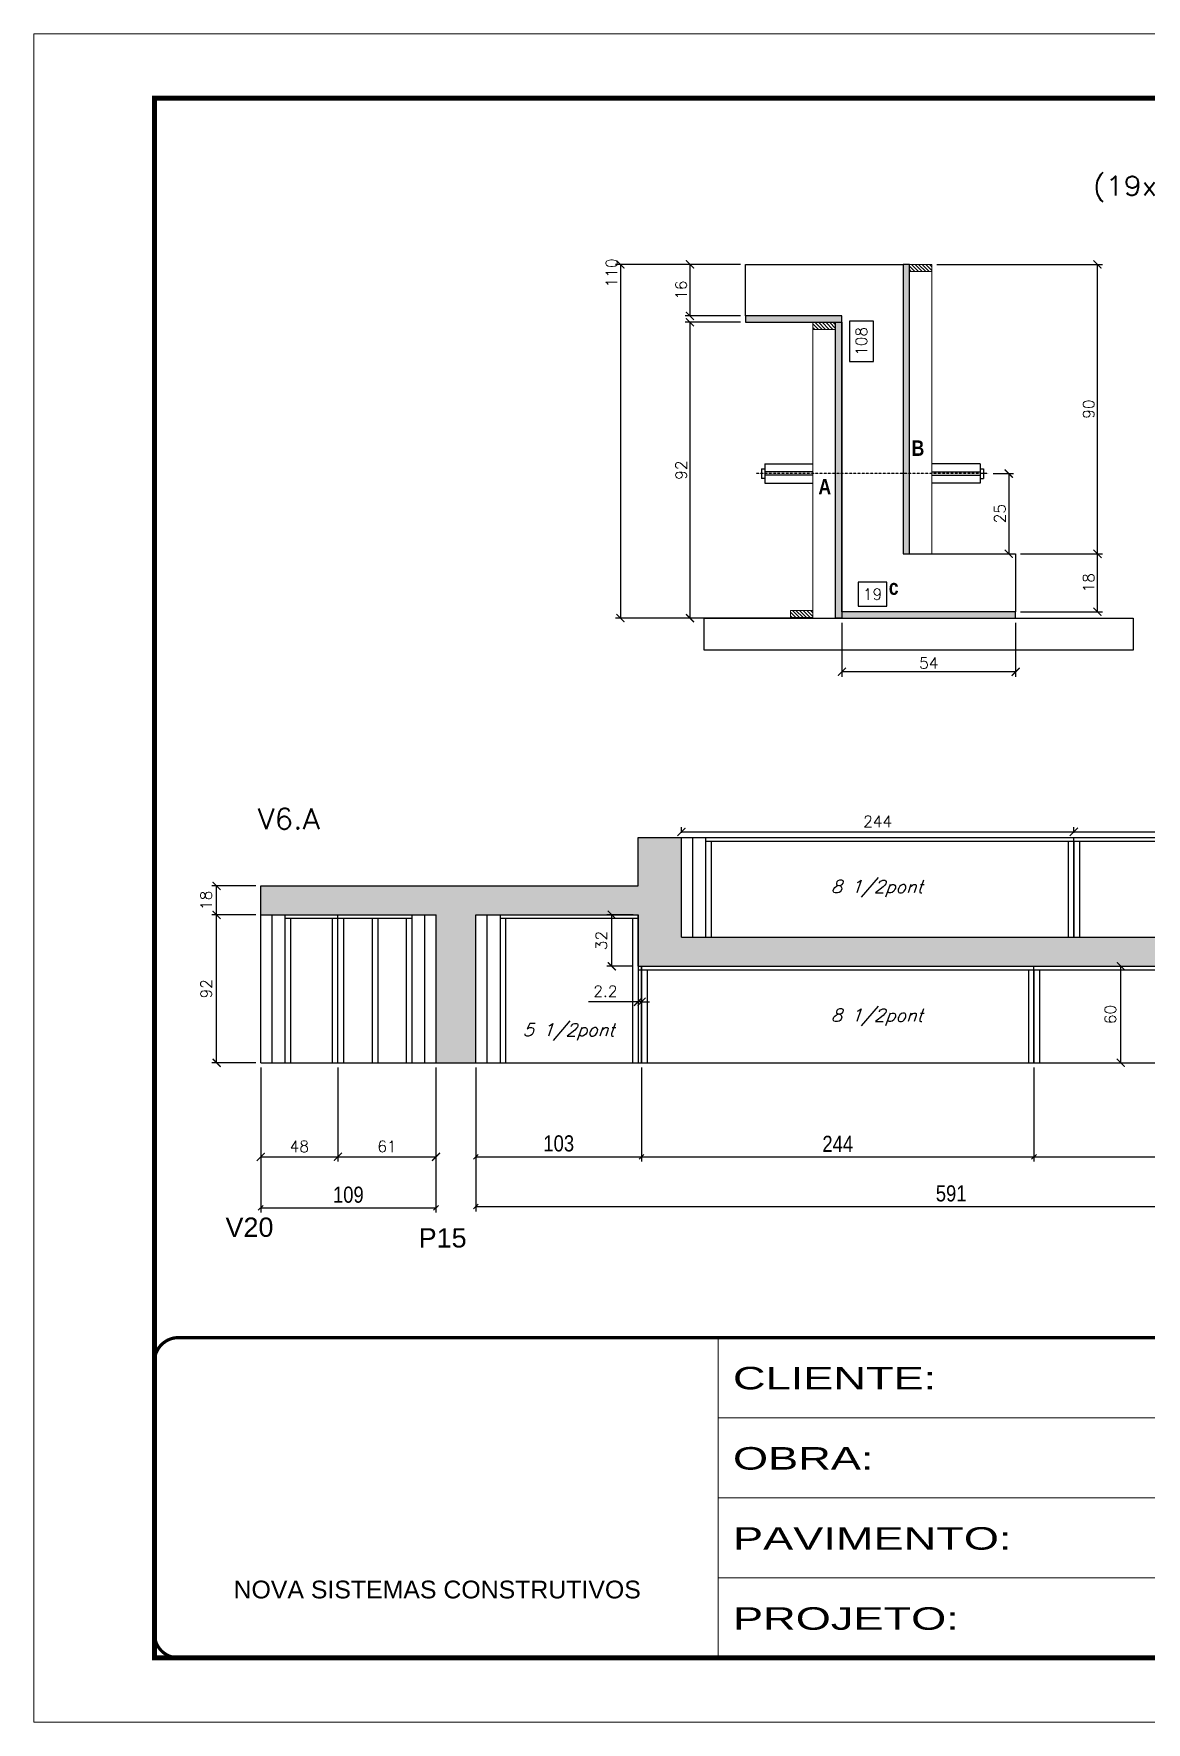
# Model space of a CAD drawing. Extents: x -10448 to -1189, y -11772 to 17235.
# Drawn here: x -8850 to -8158, y 12349 to 13399 of the extents above; entities that cross this region are included whole.
import ezdxf
from ezdxf.enums import TextEntityAlignment as Align

# ---------------------------------------------------------------- set-up
doc = ezdxf.new("R2010")
doc.units = 0
for name, pattern in [('CONTINUO', [0]), ('DASHED', [0.75, 0.5, -0.25]), ('HIDDEN', [0.375, 0.25, -0.125])]:
    doc.linetypes.add(name, pattern=pattern)
for name, color, linetype in [('5', 5, 'Continuous'), ('barrote', 251, 'Continuous'), ('COTA', 241, 'Continuous'), ('Cota Seção (2x)', 4, 'Continuous'), ('detalhes', 4, 'Continuous'), ('Painéis', 200, 'Continuous'), ('SARR_2.2x7', 40, 'Continuous'), ('SARR_3.5x7', 81, 'Continuous'), ('TENSOR', 3, 'Continuous'), ('texto', 7, 'Continuous'), ('Texto de Titulo', 7, 'Continuous'), ('Texto Qtd Sarr', 242, 'Continuous')]:
    doc.layers.add(name, color=color, linetype=linetype)
for name, color, linetype, lineweight in [('CONCRETO', 251, 'Continuous', 25), ('Folhas', 255, 'Continuous', 9), ('Hachura', 251, 'Continuous', 9), ('Madeira', 126, 'Continuous', 18), ('SARRAFO DE PRESSAO', 251, 'DASHED', 9), ('Texto Seção', 7, 'Continuous', 15)]:
    doc.layers.add(name, color=color, linetype=linetype, lineweight=lineweight)
doc.styles.add('ARIAL', font='arial.ttf')
doc.styles.add('COTA TECNICA', font='techl___.ttf', dxfattribs={"height": 10})
doc.styles.add('REGUA-120', font='ROMANS.shx', dxfattribs={"height": 15})
doc.styles.add('Romans', font='romans.shx')
doc.styles.get("Standard").update_dxf_attribs({"font": 'arial.ttf'})
doc.styles.add('TECNICA', font='techb___.ttf', dxfattribs={"height": 10})
doc.styles.add('Tecnologia', font='')
doc.styles.get('Tecnologia').set_extended_font_data('Forgotten Futurist')
doc.dimstyles.new('Cota Paínel', dxfattribs={"dimtxt": 7, "dimasz": 5, "dimexe": 3, "dimexo": 3, "dimgap": 3, "dimtad": 1, "dimdec": 1, "dimzin": 12, "dimdsep": 46, "dimtxsty": 'Romans', "dimblk": 'ARCHTICK', "dimcen": 0, "dimclrd": 4, "dimclre": 4, "dimclrt": 1, "dimadec": 1, "dimazin": 3, "dimtfac": 1, "dimtdec": 1, "dimtmove": 0, "dimatfit": 3, "dimldrblk": 'OBLIQUE', "dimfxl": 1, "dimtolj": 1, "dimtzin": 12, "dimarcsym": 0})
doc.dimstyles.new('Cota Seção (2x)', dxfattribs={"dimtxt": 7, "dimasz": 5, "dimexe": 3, "dimexo": 3, "dimgap": 2, "dimtad": 3, "dimdec": 1, "dimlfac": 0.5, "dimzin": 12, "dimdsep": 46, "dimtxsty": 'Romans', "dimblk": 'ARCHTICK', "dimcen": 0, "dimclrd": 4, "dimclre": 4, "dimclrt": 1, "dimadec": 1, "dimazin": 3, "dimtfac": 1, "dimtdec": 1, "dimtmove": 0, "dimatfit": 3, "dimldrblk": 'OBLIQUE', "dimfxl": 1, "dimtolj": 1, "dimtzin": 12, "dimarcsym": 0})
doc.dimstyles.new('Cota Seção interna', dxfattribs={"dimtxt": 7, "dimasz": 6, "dimexe": 0.18, "dimexo": 2, "dimgap": -4, "dimtad": 3, "dimdec": 1, "dimlfac": 0.5, "dimzin": 12, "dimdsep": 46, "dimtxsty": 'Romans', "dimblk": 'ARCHTICK', "dimcen": 0.09, "dimse1": 1, "dimse2": 1, "dimsd1": 1, "dimsd2": 1, "dimclrd": 180, "dimclre": 5, "dimclrt": 1, "dimadec": 0, "dimazin": 3, "dimtfac": 1, "dimtdec": 1, "dimtofl": 0, "dimtmove": 0, "dimatfit": 3, "dimldrblk": 'ARCHTICK', "dimfxl": 1, "dimtolj": 1, "dimtzin": 0, "dimarcsym": 0})
doc.dimstyles.new('PAINEL', dxfattribs={"dimtxt": 10, "dimasz": 3, "dimexe": 3, "dimexo": 3, "dimgap": 3, "dimtad": 1, "dimdec": 1, "dimzin": 12, "dimdsep": 46, "dimtxsty": 'COTA TECNICA', "dimblk1": 'OBLIQUE', "dimblk2": 'OBLIQUE', "dimsah": 1, "dimcen": 0.9, "dimclrd": 4, "dimclre": 4, "dimclrt": 240, "dimadec": 1, "dimazin": 3, "dimtfac": 1, "dimtdec": 1, "dimtmove": 0, "dimatfit": 3, "dimfxl": 1, "dimtolj": 1, "dimtzin": 12, "dimarcsym": 0})

# ---------------------------------------------------------------- blocks, each defined once
blk = doc.blocks.new('9999999999')
at = {"color": 30, "linetype": 'CONTINUO'}
for p, q in [((98564.6, 34230.2), (98564.6, 34429.4)), ((98564.6, 34379.6), (99584, 34379.6)), ((98564.6, 34329.8), (99488, 34329.8)), ((98564.6, 34280), (99488, 34280))]:
    blk.add_line(p, q, dxfattribs=at)
at = {"color": 30, "linetype": 'CONTINUO', "const_width": 2}
blk.add_lwpolyline([(99584, 34230.2), (99584, 34414.4, 0.414214), (99569, 34429.4), (98229, 34429.4, 0.414214), (98214, 34414.4), (98214, 34245.2, 0.414214), (98229, 34230.2), (99584, 34230.2)], format="xyb", dxfattribs=at)
at = {"layer": 'Folhas'}
blk.add_lwpolyline([(98139, 34190.2), (99624, 34190.2), (99624, 35240.2), (98139, 35240.2)], close=True, dxfattribs=at)
at = {"layer": 'Folhas', "color": 30, "const_width": 3}
blk.add_lwpolyline([(98214, 34230.2), (99584, 34230.2), (99584, 35200.2), (98214, 35200.2)], close=True, dxfattribs=at)
at = {"color": 7, "linetype": 'Continuous', "ltscale": 5, "style": 'ARIAL'}
blk.add_text('NOVA SISTEMAS CONSTRUTIVOS', height=11.059, dxfattribs=at).set_placement((98263.2, 34267.2))
at = {"layer": 'Folhas', "color": 7, "style": 'Tecnologia', "width": 1.5}
for s, p in [('CLIENTE:', (98573.7, 34397.2)), ('OBRA:', (98573.7, 34347.3)), ('PAVIMENTO:', (98573.7, 34297.5)), ('PROJETO:', (98573.7, 34247.7))]:
    blk.add_text(s, height=14, dxfattribs=at).set_placement(p)
blk = doc.blocks.new('titulo1')
at = {"layer": 'Defpoints', "color": 252, "linetype": 'HIDDEN', "ltscale": 2}
blk.add_line((0, 0), (0, 125), dxfattribs=at)
at = {"layer": 'Defpoints', "style": 'Romans', "oblique": 15}
blk.add_attdef('FOLHA', text='', height=10, dxfattribs=at).set_placement((0, 15.6), align=Align.MIDDLE_CENTER)
at = {"layer": 'Texto Qtd Sarr', "color": 3, "style": 'Romans', "oblique": 15}
for tag, height, p in [('TITULO', 17, (0, 71.4)), ('SEÇÃO', 12, (0, 41.5))]:
    blk.add_attdef(tag, text='', height=height, dxfattribs=at).set_placement(p, align=Align.MIDDLE_CENTER)
blk = doc.blocks.new('_ArchTick')
at = {"color": 0, "linetype": 'ByBlock', "const_width": 0.15}
blk.add_lwpolyline([(-0.5, -0.5), (0.5, 0.5)], dxfattribs=at)
blk = doc.blocks.new('*D280')
at = {"layer": 'COTA', "color": 4, "lineweight": -2, "transparency": 16777216}
for p, q in [((-8253.3, 13125), (-8240.6, 13125)), ((-8243.6, 13125), (-8243.6, 13075.1)), ((-8253.3, 13075.1), (-8240.6, 13075.1))]:
    blk.add_line(p, q, dxfattribs=at)
at = {"layer": 'Defpoints', "color": 0, "transparency": 16777216}
for p in [(-8256.3, 13125), (-8256.3, 13075.1), (-8243.6, 13075.1)]:
    blk.add_point(p, dxfattribs=at)
at = {"layer": 'COTA', "color": 4, "lineweight": -2, "transparency": 16777216, "xscale": 5, "yscale": 5, "zscale": 5}
for p, rotation in [((-8243.6, 13125), 90), ((-8243.6, 13075.1), 270)]:
    blk.add_blockref('_ArchTick', p, dxfattribs=dict(at, rotation=rotation))
at = {"layer": 'COTA', "color": 1, "transparency": 16777216, "insert": (-8249.1, 13100.1), "char_height": 7, "attachment_point": 5, "rotation": 90, "style": 'Romans'}
blk.add_mtext('\\A1;25', dxfattribs=at)
blk = doc.blocks.new('_Oblique')
at = {"color": 0, "linetype": 'ByBlock', "lineweight": -2}
blk.add_line((-0.5, -0.5), (0.5, 0.5), dxfattribs=at)
blk = doc.blocks.new('*D281')
at = {"layer": 'COTA', "color": 4, "lineweight": -2, "transparency": 16777216}
for p, q in [((-8410.3, 13255.1), (-8444.8, 13255.1)), ((-8441.8, 13255.1), (-8441.8, 13223.1)), ((-8410.3, 13223.1), (-8444.8, 13223.1))]:
    blk.add_line(p, q, dxfattribs=at)
at = {"layer": 'Defpoints', "color": 0, "transparency": 16777216}
for p in [(-8407.3, 13255.1), (-8441.8, 13223.1), (-8407.3, 13223.1)]:
    blk.add_point(p, dxfattribs=at)
at = {"layer": 'COTA', "color": 4, "lineweight": -2, "transparency": 16777216, "xscale": 5, "yscale": 5, "zscale": 5}
for p, rotation in [((-8441.8, 13255.1), 90), ((-8441.8, 13223.1), 270)]:
    blk.add_blockref('_ArchTick', p, dxfattribs=dict(at, rotation=rotation))
at = {"layer": 'COTA', "color": 1, "transparency": 16777216, "insert": (-8447.3, 13239.1), "char_height": 7, "attachment_point": 5, "rotation": 90, "style": 'Romans'}
blk.add_mtext('\\A1;16', dxfattribs=at)
blk = doc.blocks.new('*D282')
at = {"layer": 'COTA', "color": 4, "lineweight": -2, "transparency": 16777216}
for p, q in [((-8410.3, 13219.1), (-8444.8, 13219.1)), ((-8441.8, 13219.1), (-8441.8, 13035.1)), ((-8368.3, 13035.1), (-8444.8, 13035.1))]:
    blk.add_line(p, q, dxfattribs=at)
at = {"layer": 'Defpoints', "color": 0, "transparency": 16777216}
for p in [(-8407.3, 13219.1), (-8441.8, 13035.1), (-8365.3, 13035.1)]:
    blk.add_point(p, dxfattribs=at)
at = {"layer": 'COTA', "color": 4, "lineweight": -2, "transparency": 16777216, "xscale": 5, "yscale": 5, "zscale": 5}
for p, rotation in [((-8441.8, 13219.1), 90), ((-8441.8, 13035.1), 270)]:
    blk.add_blockref('_ArchTick', p, dxfattribs=dict(at, rotation=rotation))
at = {"layer": 'COTA', "color": 1, "transparency": 16777216, "insert": (-8447.3, 13127.1), "char_height": 7, "attachment_point": 5, "rotation": 90, "style": 'Romans'}
blk.add_mtext('\\A1;92', dxfattribs=at)
blk = doc.blocks.new('*D283')
at = {"layer": 'COTA', "color": 4, "lineweight": -2, "transparency": 16777216}
for p, q in [((-8410.3, 13255.1), (-8488, 13255.1)), ((-8485, 13255.1), (-8485, 13035.1)), ((-8368.3, 13035.1), (-8488, 13035.1))]:
    blk.add_line(p, q, dxfattribs=at)
at = {"layer": 'Defpoints', "color": 0, "transparency": 16777216}
for p in [(-8407.3, 13255.1), (-8485, 13035.1), (-8365.3, 13035.1)]:
    blk.add_point(p, dxfattribs=at)
at = {"layer": 'COTA', "color": 4, "lineweight": -2, "transparency": 16777216, "xscale": 5, "yscale": 5, "zscale": 5}
for p, rotation in [((-8485, 13255.1), 90), ((-8485, 13035.1), 270)]:
    blk.add_blockref('_ArchTick', p, dxfattribs=dict(at, rotation=rotation))
at = {"layer": 'COTA', "color": 1, "transparency": 16777216, "insert": (-8490.5, 13249.8), "char_height": 7, "attachment_point": 5, "rotation": 90, "style": 'Romans'}
blk.add_mtext('\\A1;110', dxfattribs=at)
blk = doc.blocks.new('*D284')
at = {"layer": 'Cota Seção (2x)', "color": 180, "lineweight": -2, "transparency": 16777216}
for p, q in [((-8327.7, 13219.7), (-8342.7, 13219.7)), ((-8342.7, 13219.7), (-8342.7, 13194.7)), ((-8327.7, 13194.7), (-8327.7, 13219.7)), ((-8342.7, 13194.7), (-8327.7, 13194.7))]:
    blk.add_line(p, q, dxfattribs=at)
at = {"layer": 'Defpoints', "color": 0, "transparency": 16777216}
for p in [(-8347.3, 13255.1), (-8347.3, 13039.1), (-8323.7, 13039.1)]:
    blk.add_point(p, dxfattribs=at)
at = {"layer": 'Cota Seção (2x)', "color": 1, "transparency": 16777216, "insert": (-8335.2, 13207.2), "char_height": 7, "attachment_point": 5, "rotation": 90, "style": 'Romans'}
blk.add_mtext('\\A1;108', dxfattribs=at)
blk = doc.blocks.new('*D285')
at = {"layer": 'COTA', "color": 4, "lineweight": -2, "transparency": 16777216}
for p, q in [((-8347.3, 13032.1), (-8347.3, 12998.7)), ((-8239.3, 13032.1), (-8239.3, 12998.7)), ((-8239.3, 13001.7), (-8347.3, 13001.7))]:
    blk.add_line(p, q, dxfattribs=at)
at = {"layer": 'Defpoints', "color": 0, "transparency": 16777216}
for p in [(-8347.3, 13035.1), (-8239.3, 13035.1), (-8347.3, 13001.7)]:
    blk.add_point(p, dxfattribs=at)
at = {"layer": 'COTA', "color": 4, "lineweight": -2, "transparency": 16777216, "xscale": 5, "yscale": 5, "zscale": 5, "rotation": 180}
blk.add_blockref('_ArchTick', (-8347.3, 13001.7), dxfattribs=at)
at = {"layer": 'COTA', "color": 4, "lineweight": -2, "transparency": 16777216, "xscale": 5, "yscale": 5, "zscale": 5}
blk.add_blockref('_ArchTick', (-8239.3, 13001.7), dxfattribs=at)
at = {"layer": 'COTA', "color": 1, "transparency": 16777216, "insert": (-8293.3, 13007.2), "char_height": 7, "attachment_point": 5, "style": 'Romans'}
blk.add_mtext('\\A1;54', dxfattribs=at)
blk = doc.blocks.new('*D286')
at = {"layer": 'Cota Seção (2x)', "color": 180, "lineweight": -2, "transparency": 16777216}
for p, q in [((-8319.3, 13057.5), (-8337.3, 13057.5)), ((-8337.3, 13057.5), (-8337.3, 13042.5)), ((-8319.3, 13042.5), (-8319.3, 13057.5)), ((-8337.3, 13042.5), (-8319.3, 13042.5))]:
    blk.add_line(p, q, dxfattribs=at)
at = {"layer": 'Defpoints', "color": 0, "transparency": 16777216}
for p in [(-8347.3, 13255.1), (-8309.3, 13255.1), (-8347.3, 13038.5)]:
    blk.add_point(p, dxfattribs=at)
at = {"layer": 'Cota Seção (2x)', "color": 1, "transparency": 16777216, "insert": (-8328.3, 13050), "char_height": 7, "attachment_point": 5, "style": 'Romans'}
blk.add_mtext('\\A1;19', dxfattribs=at)
blk = doc.blocks.new('*D287')
at = {"layer": 'COTA', "color": 4, "lineweight": -2, "transparency": 16777216}
for p, q in [((-8236.3, 13075.1), (-8185.4, 13075.1)), ((-8188.4, 13039.1), (-8188.4, 13075.1)), ((-8236.3, 13039.1), (-8185.4, 13039.1))]:
    blk.add_line(p, q, dxfattribs=at)
at = {"layer": 'Defpoints', "color": 0, "transparency": 16777216}
for p in [(-8239.3, 13075.1), (-8188.4, 13075.1), (-8239.3, 13039.1)]:
    blk.add_point(p, dxfattribs=at)
at = {"layer": 'COTA', "color": 4, "lineweight": -2, "transparency": 16777216, "xscale": 5, "yscale": 5, "zscale": 5}
for p, rotation in [((-8188.4, 13075.1), 90), ((-8188.4, 13039.1), 270)]:
    blk.add_blockref('_ArchTick', p, dxfattribs=dict(at, rotation=rotation))
at = {"layer": 'COTA', "color": 1, "transparency": 16777216, "insert": (-8193.9, 13057.1), "char_height": 7, "attachment_point": 5, "rotation": 90, "style": 'Romans'}
blk.add_mtext('\\A1;18', dxfattribs=at)
blk = doc.blocks.new('*D288')
at = {"layer": 'COTA', "color": 4, "lineweight": -2, "transparency": 16777216}
for p, q in [((-8288.3, 13255.1), (-8185.4, 13255.1)), ((-8188.4, 13075.1), (-8188.4, 13255.1)), ((-8236.3, 13075.1), (-8185.4, 13075.1))]:
    blk.add_line(p, q, dxfattribs=at)
at = {"layer": 'Defpoints', "color": 0, "transparency": 16777216}
for p in [(-8291.3, 13255.1), (-8188.4, 13255.1), (-8239.3, 13075.1)]:
    blk.add_point(p, dxfattribs=at)
at = {"layer": 'COTA', "color": 4, "lineweight": -2, "transparency": 16777216, "xscale": 5, "yscale": 5, "zscale": 5}
for p, rotation in [((-8188.4, 13255.1), 90), ((-8188.4, 13075.1), 270)]:
    blk.add_blockref('_ArchTick', p, dxfattribs=dict(at, rotation=rotation))
at = {"layer": 'COTA', "color": 1, "transparency": 16777216, "insert": (-8193.9, 13165.1), "char_height": 7, "attachment_point": 5, "rotation": 90, "style": 'Romans'}
blk.add_mtext('\\A1;90', dxfattribs=at)
blk = doc.blocks.new('*D289')
at = {"layer": 'COTA', "color": 4, "linetype": 'ByBlock', "lineweight": -2, "transparency": 16777216}
for p, q in [((-8708.7, 12755.6), (-8708.7, 12665.4)), ((-8599.7, 12755.6), (-8599.7, 12665.4)), ((-8708.7, 12668.4), (-8599.7, 12668.4))]:
    blk.add_line(p, q, dxfattribs=at)
at = {"layer": 'Defpoints', "color": 0, "linetype": 'ByBlock', "transparency": 16777216}
for p in [(-8708.7, 12758.6), (-8599.7, 12758.6), (-8599.7, 12668.4)]:
    blk.add_point(p, dxfattribs=at)
at = {"layer": 'COTA', "color": 4, "linetype": 'ByBlock', "lineweight": -2, "transparency": 16777216, "xscale": 3, "yscale": 3, "zscale": 3, "rotation": 180}
blk.add_blockref('_Oblique', (-8708.7, 12668.4), dxfattribs=at)
at = {"layer": 'COTA', "color": 4, "linetype": 'ByBlock', "lineweight": -2, "transparency": 16777216, "xscale": 3, "yscale": 3, "zscale": 3}
blk.add_blockref('_Oblique', (-8599.7, 12668.4), dxfattribs=at)
at = {"layer": 'COTA', "color": 240, "linetype": 'ByBlock', "transparency": 16777216, "insert": (-8654.2, 12676.5), "char_height": 10, "attachment_point": 5, "style": 'COTA TECNICA'}
blk.add_mtext('\\A1;109', dxfattribs=at)
blk = doc.blocks.new('*D290')
at = {"layer": 'COTA', "color": 4, "linetype": 'ByBlock', "lineweight": -2, "transparency": 16777216}
for p, q in [((-8574.9, 12755.6), (-8574.9, 12697.1)), ((-8471.9, 12755.6), (-8471.9, 12697.1)), ((-8574.9, 12700.1), (-8471.9, 12700.1))]:
    blk.add_line(p, q, dxfattribs=at)
at = {"layer": 'Defpoints', "color": 0, "linetype": 'ByBlock', "transparency": 16777216}
for p in [(-8574.9, 12758.6), (-8471.9, 12758.6), (-8471.9, 12700.1)]:
    blk.add_point(p, dxfattribs=at)
at = {"layer": 'COTA', "color": 4, "linetype": 'ByBlock', "lineweight": -2, "transparency": 16777216, "xscale": 3, "yscale": 3, "zscale": 3, "rotation": 180}
blk.add_blockref('_Oblique', (-8574.9, 12700.1), dxfattribs=at)
at = {"layer": 'COTA', "color": 4, "linetype": 'ByBlock', "lineweight": -2, "transparency": 16777216, "xscale": 3, "yscale": 3, "zscale": 3}
blk.add_blockref('_Oblique', (-8471.9, 12700.1), dxfattribs=at)
at = {"layer": 'COTA', "color": 240, "linetype": 'ByBlock', "transparency": 16777216, "insert": (-8523.4, 12708.4), "char_height": 10, "attachment_point": 5, "style": 'COTA TECNICA'}
blk.add_mtext('\\A1;103', dxfattribs=at)
blk = doc.blocks.new('*D294')
at = {"layer": 'COTA', "color": 4, "linetype": 'ByBlock', "lineweight": -2, "transparency": 16777216}
for p, q in [((-8471.9, 12755.6), (-8471.9, 12697.1)), ((-8227.9, 12755.6), (-8227.9, 12697.1)), ((-8471.9, 12700.1), (-8227.9, 12700.1))]:
    blk.add_line(p, q, dxfattribs=at)
at = {"layer": 'Defpoints', "color": 0, "linetype": 'ByBlock', "transparency": 16777216}
for p in [(-8471.9, 12758.6), (-8227.9, 12758.6), (-8227.9, 12700.1)]:
    blk.add_point(p, dxfattribs=at)
at = {"layer": 'COTA', "color": 4, "linetype": 'ByBlock', "lineweight": -2, "transparency": 16777216, "xscale": 3, "yscale": 3, "zscale": 3, "rotation": 180}
blk.add_blockref('_Oblique', (-8471.9, 12700.1), dxfattribs=at)
at = {"layer": 'COTA', "color": 4, "linetype": 'ByBlock', "lineweight": -2, "transparency": 16777216, "xscale": 3, "yscale": 3, "zscale": 3}
blk.add_blockref('_Oblique', (-8227.9, 12700.1), dxfattribs=at)
at = {"layer": 'COTA', "color": 240, "linetype": 'ByBlock', "transparency": 16777216, "insert": (-8349.9, 12708.2), "char_height": 10, "attachment_point": 5, "style": 'COTA TECNICA'}
blk.add_mtext('\\A1;244', dxfattribs=at)
blk = doc.blocks.new('*D295')
at = {"layer": 'COTA', "color": 4, "linetype": 'ByBlock', "lineweight": -2, "transparency": 16777216}
for p, q in [((-8227.9, 12755.6), (-8227.9, 12697.1)), ((-7983.9, 12755.6), (-7983.9, 12697.1)), ((-8227.9, 12700.1), (-7983.9, 12700.1))]:
    blk.add_line(p, q, dxfattribs=at)
at = {"layer": 'Defpoints', "color": 0, "linetype": 'ByBlock', "transparency": 16777216}
for p in [(-8227.9, 12758.6), (-7983.9, 12758.6), (-7983.9, 12700.1)]:
    blk.add_point(p, dxfattribs=at)
at = {"layer": 'COTA', "color": 4, "linetype": 'ByBlock', "lineweight": -2, "transparency": 16777216, "xscale": 3, "yscale": 3, "zscale": 3, "rotation": 180}
blk.add_blockref('_Oblique', (-8227.9, 12700.1), dxfattribs=at)
at = {"layer": 'COTA', "color": 4, "linetype": 'ByBlock', "lineweight": -2, "transparency": 16777216, "xscale": 3, "yscale": 3, "zscale": 3}
blk.add_blockref('_Oblique', (-7983.9, 12700.1), dxfattribs=at)
at = {"layer": 'COTA', "color": 240, "linetype": 'ByBlock', "transparency": 16777216, "insert": (-8105.9, 12708.2), "char_height": 10, "attachment_point": 5, "style": 'COTA TECNICA'}
blk.add_mtext('\\A1;244', dxfattribs=at)
blk = doc.blocks.new('*D296')
at = {"layer": 'COTA', "color": 4, "linetype": 'ByBlock', "lineweight": -2, "transparency": 16777216}
for p, q in [((-8574.9, 12755.6), (-8574.9, 12666.2)), ((-7983.9, 12741.1), (-7983.9, 12666.2)), ((-8574.9, 12669.2), (-7983.9, 12669.2))]:
    blk.add_line(p, q, dxfattribs=at)
at = {"layer": 'Defpoints', "color": 0, "linetype": 'ByBlock', "transparency": 16777216}
for p in [(-8574.9, 12758.6), (-7983.9, 12744.1), (-7983.9, 12669.2)]:
    blk.add_point(p, dxfattribs=at)
at = {"layer": 'COTA', "color": 4, "linetype": 'ByBlock', "lineweight": -2, "transparency": 16777216, "xscale": 3, "yscale": 3, "zscale": 3, "rotation": 180}
blk.add_blockref('_Oblique', (-8574.9, 12669.2), dxfattribs=at)
at = {"layer": 'COTA', "color": 4, "linetype": 'ByBlock', "lineweight": -2, "transparency": 16777216, "xscale": 3, "yscale": 3, "zscale": 3}
blk.add_blockref('_Oblique', (-7983.9, 12669.2), dxfattribs=at)
at = {"layer": 'COTA', "color": 240, "linetype": 'ByBlock', "transparency": 16777216, "insert": (-8279.4, 12677.3), "char_height": 10, "attachment_point": 5, "style": 'COTA TECNICA'}
blk.add_mtext('\\A1;591', dxfattribs=at)
blk = doc.blocks.new('*D300')
at = {"layer": 'COTA', "color": 4, "lineweight": -2, "transparency": 16777216}
for p, q in [((-8447.1, 12901.6), (-8447.1, 12905.2)), ((-8203.1, 12901.6), (-8203.1, 12905.2)), ((-8447.1, 12902.2), (-8203.1, 12902.2))]:
    blk.add_line(p, q, dxfattribs=at)
at = {"layer": 'Defpoints', "color": 0, "transparency": 16777216}
for p in [(-8447.1, 12898.6), (-8203.1, 12902.2), (-8203.1, 12898.6)]:
    blk.add_point(p, dxfattribs=at)
at = {"layer": 'COTA', "color": 4, "lineweight": -2, "transparency": 16777216, "xscale": 5, "yscale": 5, "zscale": 5, "rotation": 180}
blk.add_blockref('_ArchTick', (-8447.1, 12902.2), dxfattribs=at)
at = {"layer": 'COTA', "color": 4, "lineweight": -2, "transparency": 16777216, "xscale": 5, "yscale": 5, "zscale": 5}
blk.add_blockref('_ArchTick', (-8203.1, 12902.2), dxfattribs=at)
at = {"layer": 'COTA', "color": 1, "transparency": 16777216, "insert": (-8325.1, 12908.7), "char_height": 7, "attachment_point": 5, "style": 'Romans'}
blk.add_mtext('\\A1;244', dxfattribs=at)
blk = doc.blocks.new('*D301')
at = {"layer": 'COTA', "color": 4, "lineweight": -2, "transparency": 16777216}
for p, q in [((-8203.1, 12901.6), (-8203.1, 12905.2)), ((-7959.1, 12901.6), (-7959.1, 12905.2)), ((-8203.1, 12902.2), (-7959.1, 12902.2))]:
    blk.add_line(p, q, dxfattribs=at)
at = {"layer": 'Defpoints', "color": 0, "transparency": 16777216}
for p in [(-8203.1, 12898.6), (-7959.1, 12902.2), (-7959.1, 12898.6)]:
    blk.add_point(p, dxfattribs=at)
at = {"layer": 'COTA', "color": 4, "lineweight": -2, "transparency": 16777216, "xscale": 5, "yscale": 5, "zscale": 5, "rotation": 180}
blk.add_blockref('_ArchTick', (-8203.1, 12902.2), dxfattribs=at)
at = {"layer": 'COTA', "color": 4, "lineweight": -2, "transparency": 16777216, "xscale": 5, "yscale": 5, "zscale": 5}
blk.add_blockref('_ArchTick', (-7959.1, 12902.2), dxfattribs=at)
at = {"layer": 'COTA', "color": 1, "transparency": 16777216, "insert": (-8081.1, 12908.7), "char_height": 7, "attachment_point": 5, "style": 'Romans'}
blk.add_mtext('\\A1;244', dxfattribs=at)
blk = doc.blocks.new('*D304')
at = {"layer": 'COTA', "color": 4, "lineweight": -2, "transparency": 16777216}
for p, q in [((-8708.7, 12755.6), (-8708.7, 12697.1)), ((-8660.7, 12755.6), (-8660.7, 12697.1)), ((-8708.7, 12700.1), (-8660.7, 12700.1))]:
    blk.add_line(p, q, dxfattribs=at)
at = {"layer": 'Defpoints', "color": 0, "transparency": 16777216}
for p in [(-8708.7, 12758.6), (-8660.7, 12758.6), (-8660.7, 12700.1)]:
    blk.add_point(p, dxfattribs=at)
at = {"layer": 'COTA', "color": 4, "lineweight": -2, "transparency": 16777216, "xscale": 5, "yscale": 5, "zscale": 5, "rotation": 180}
blk.add_blockref('_ArchTick', (-8708.7, 12700.1), dxfattribs=at)
at = {"layer": 'COTA', "color": 4, "lineweight": -2, "transparency": 16777216, "xscale": 5, "yscale": 5, "zscale": 5}
blk.add_blockref('_ArchTick', (-8660.7, 12700.1), dxfattribs=at)
at = {"layer": 'COTA', "color": 1, "transparency": 16777216, "insert": (-8684.7, 12706.6), "char_height": 7, "attachment_point": 5, "style": 'Romans'}
blk.add_mtext('\\A1;48', dxfattribs=at)
blk = doc.blocks.new('*D305')
at = {"layer": 'COTA', "color": 4, "lineweight": -2, "transparency": 16777216}
for p, q in [((-8660.7, 12755.6), (-8660.7, 12697.1)), ((-8599.7, 12755.6), (-8599.7, 12697.1)), ((-8660.7, 12700.1), (-8599.7, 12700.1))]:
    blk.add_line(p, q, dxfattribs=at)
at = {"layer": 'Defpoints', "color": 0, "transparency": 16777216}
for p in [(-8660.7, 12758.6), (-8599.7, 12758.6), (-8599.7, 12700.1)]:
    blk.add_point(p, dxfattribs=at)
at = {"layer": 'COTA', "color": 4, "lineweight": -2, "transparency": 16777216, "xscale": 5, "yscale": 5, "zscale": 5, "rotation": 180}
blk.add_blockref('_ArchTick', (-8660.7, 12700.1), dxfattribs=at)
at = {"layer": 'COTA', "color": 4, "lineweight": -2, "transparency": 16777216, "xscale": 5, "yscale": 5, "zscale": 5}
blk.add_blockref('_ArchTick', (-8599.7, 12700.1), dxfattribs=at)
at = {"layer": 'COTA', "color": 1, "transparency": 16777216, "insert": (-8630.2, 12706.6), "char_height": 7, "attachment_point": 5, "style": 'Romans'}
blk.add_mtext('\\A1;61', dxfattribs=at)
blk = doc.blocks.new('*D307')
at = {"layer": 'COTA', "color": 4, "lineweight": -2, "transparency": 16777216}
for p, q in [((-8711.7, 12850.6), (-8739.1, 12850.6)), ((-8736.1, 12758.6), (-8736.1, 12850.6)), ((-8711.7, 12758.6), (-8739.1, 12758.6))]:
    blk.add_line(p, q, dxfattribs=at)
at = {"layer": 'Defpoints', "color": 0, "transparency": 16777216}
for p in [(-8736.1, 12850.6), (-8708.7, 12850.6), (-8708.7, 12758.6)]:
    blk.add_point(p, dxfattribs=at)
at = {"layer": 'COTA', "color": 4, "lineweight": -2, "transparency": 16777216, "xscale": 5, "yscale": 5, "zscale": 5}
for p, rotation in [((-8736.1, 12850.6), 90), ((-8736.1, 12758.6), 270)]:
    blk.add_blockref('_ArchTick', p, dxfattribs=dict(at, rotation=rotation))
at = {"layer": 'COTA', "color": 1, "transparency": 16777216, "insert": (-8742.6, 12804.6), "char_height": 7, "attachment_point": 5, "rotation": 90, "style": 'Romans'}
blk.add_mtext('\\A1;92', dxfattribs=at)
blk = doc.blocks.new('*D308')
at = {"layer": 'COTA', "color": 4, "lineweight": -2, "transparency": 16777216}
for p, q in [((-8711.7, 12868.6), (-8739.1, 12868.6)), ((-8736.1, 12850.6), (-8736.1, 12868.6)), ((-8711.7, 12850.6), (-8739.1, 12850.6))]:
    blk.add_line(p, q, dxfattribs=at)
at = {"layer": 'Defpoints', "color": 0, "transparency": 16777216}
for p in [(-8736.1, 12868.6), (-8708.7, 12868.6), (-8708.7, 12850.6)]:
    blk.add_point(p, dxfattribs=at)
at = {"layer": 'COTA', "color": 4, "lineweight": -2, "transparency": 16777216, "xscale": 5, "yscale": 5, "zscale": 5}
for p, rotation in [((-8736.1, 12868.6), 90), ((-8736.1, 12850.6), 270)]:
    blk.add_blockref('_ArchTick', p, dxfattribs=dict(at, rotation=rotation))
at = {"layer": 'COTA', "color": 1, "transparency": 16777216, "insert": (-8742.6, 12859.6), "char_height": 7, "attachment_point": 5, "rotation": 90, "style": 'Romans'}
blk.add_mtext('\\A1;18', dxfattribs=at)
blk = doc.blocks.new('*D309')
at = {"layer": 'COTA', "color": 4, "lineweight": -2, "transparency": 16777216}
for p, q in [((-8477.1, 12850.6), (-8493.4, 12850.6)), ((-8490.4, 12818.6), (-8490.4, 12850.6)), ((-8477.1, 12818.6), (-8493.4, 12818.6))]:
    blk.add_line(p, q, dxfattribs=at)
at = {"layer": 'Defpoints', "color": 0, "transparency": 16777216}
for p in [(-8490.4, 12850.6), (-8474.1, 12850.6), (-8474.1, 12818.6)]:
    blk.add_point(p, dxfattribs=at)
at = {"layer": 'COTA', "color": 4, "lineweight": -2, "transparency": 16777216, "xscale": 5, "yscale": 5, "zscale": 5}
for p, rotation in [((-8490.4, 12850.6), 90), ((-8490.4, 12818.6), 270)]:
    blk.add_blockref('_ArchTick', p, dxfattribs=dict(at, rotation=rotation))
at = {"layer": 'COTA', "color": 1, "transparency": 16777216, "insert": (-8496.9, 12834.6), "char_height": 7, "attachment_point": 5, "rotation": 90, "style": 'Romans'}
blk.add_mtext('\\A1;32', dxfattribs=at)
blk = doc.blocks.new('*D310')
at = {"layer": 'COTA', "color": 4, "lineweight": -2, "transparency": 16777216}
for p, q in [((-8474.1, 12815.6), (-8474.1, 12793.5)), ((-8471.9, 12815.6), (-8471.9, 12793.5)), ((-8474.1, 12796.5), (-8504.8, 12796.5)), ((-8471.9, 12796.5), (-8474.1, 12796.5)), ((-8471.9, 12796.5), (-8466.9, 12796.5))]:
    blk.add_line(p, q, dxfattribs=at)
at = {"layer": 'Defpoints', "color": 0, "transparency": 16777216}
for p in [(-8474.1, 12818.6), (-8471.9, 12818.6), (-8474.1, 12796.5)]:
    blk.add_point(p, dxfattribs=at)
at = {"layer": 'COTA', "color": 4, "lineweight": -2, "transparency": 16777216, "xscale": 5, "yscale": 5, "zscale": 5}
blk.add_blockref('_ArchTick', (-8474.1, 12796.5), dxfattribs=at)
at = {"layer": 'COTA', "color": 4, "lineweight": -2, "transparency": 16777216, "xscale": 5, "yscale": 5, "zscale": 5, "rotation": 180}
blk.add_blockref('_ArchTick', (-8471.9, 12796.5), dxfattribs=at)
at = {"layer": 'COTA', "color": 1, "transparency": 16777216, "insert": (-8494.4, 12803), "char_height": 7, "attachment_point": 5, "style": 'Romans'}
blk.add_mtext('\\A1;2.2', dxfattribs=at)
blk = doc.blocks.new('*D1208')
at = {"layer": 'COTA', "color": 4, "lineweight": -2, "transparency": 16777216}
for p, q in [((-8224.9, 12818.6), (-8170.9, 12818.6)), ((-8173.9, 12758.6), (-8173.9, 12818.6)), ((-8224.9, 12758.6), (-8170.9, 12758.6))]:
    blk.add_line(p, q, dxfattribs=at)
at = {"layer": 'Defpoints', "color": 0, "transparency": 16777216}
for p in [(-8227.9, 12818.6), (-8173.9, 12818.6), (-8227.9, 12758.6)]:
    blk.add_point(p, dxfattribs=at)
at = {"layer": 'COTA', "color": 4, "lineweight": -2, "transparency": 16777216, "xscale": 5, "yscale": 5, "zscale": 5}
for p, rotation in [((-8173.9, 12818.6), 90), ((-8173.9, 12758.6), 270)]:
    blk.add_blockref('_ArchTick', p, dxfattribs=dict(at, rotation=rotation))
at = {"layer": 'COTA', "color": 1, "transparency": 16777216, "insert": (-8180.4, 12788.6), "char_height": 7, "attachment_point": 5, "rotation": 90, "style": 'Romans'}
blk.add_mtext('\\A1;60', dxfattribs=at)

msp = doc.modelspace()

# ---------------------------------------------------------------- hatches: boundary and pattern name
at = {"layer": 'COTA', "linetype": 'ByBlock'}
h = msp.add_hatch(dxfattribs=at)
h.set_pattern_fill('AR-CONC', color=256, scale=0.03)
h.paths.add_polyline_path([(-8447.09, 12898.64), (-8474.09, 12898.64), (-8474.09, 12868.64), (-8708.66, 12868.64), (-8708.66, 12850.64), (-8599.66, 12850.64), (-8599.66, 12758.64), (-8574.89, 12758.64), (-8574.89, 12850.64), (-8474.09, 12850.64), (-8474.09, 12818.64), (-8471.89, 12818.64), (-7983.89, 12818.64), (-7983.89, 12758.64), (-7983.89, 12729.64), (-7923.89, 12729.64), (-7923.89, 12758.64), (-7923.89, 12818.64), (-7516.87, 12818.64), (-7516.87, 12836.64), (-8447.09, 12836.64)])
at = {"layer": 'Hachura'}
h = msp.add_hatch(color=256, dxfattribs=at)
h.dxf.hatch_style = 1
h.paths.add_polyline_path([(-8309.31, 13075.1), (-8305.31, 13075.1), (-8305.31, 13255.1), (-8309.31, 13255.1)])
h = msp.add_hatch(dxfattribs=at)
h.set_pattern_fill('ANSI31', color=256, scale=0.5, angle=90, style=0)
h.set_pattern_definition([(135, (-31110.4769, 21558.3466), (-1.12253202, -1.12253202), [])])
h.paths.add_polyline_path([(-8291.31, 13255.1), (-8291.31, 13250.7), (-8305.31, 13250.7), (-8305.31, 13255.1)])
h = msp.add_hatch(color=256, dxfattribs=at)
h.dxf.hatch_style = 1
h.paths.add_polyline_path([(-8347.31, 13219.1), (-8347.31, 13223.1), (-8407.31, 13223.1), (-8407.31, 13219.1)])
h = msp.add_hatch(dxfattribs=at)
h.set_pattern_fill('ANSI31', color=256, scale=0.5, angle=270, style=0)
h.set_pattern_definition([(315, (14848.7635, 4733.8591), (1.12253202, 1.12253202), [])])
h.paths.add_polyline_path([(-8365.31, 13219.1), (-8365.31, 13214.7), (-8351.31, 13214.7), (-8351.31, 13219.1)])
h = msp.add_hatch(color=256, dxfattribs=at)
h.dxf.hatch_style = 1
h.paths.add_polyline_path([(-8347.31, 13219.1), (-8351.31, 13219.1), (-8351.31, 13035.1), (-8347.31, 13035.1)])
h = msp.add_hatch(dxfattribs=at)
h.set_pattern_fill('ANSI31', color=256, scale=0.5, angle=270, style=0)
h.set_pattern_definition([(315, (14704.7635, 4805.8591), (1.12253202, 1.12253202), [])])
h.paths.add_polyline_path([(-8379.31, 13035.5), (-8379.31, 13039.9), (-8365.31, 13039.9), (-8365.31, 13035.5)])
h = msp.add_hatch(color=256, dxfattribs=at)
h.dxf.hatch_style = 1
h.paths.add_polyline_path([(-8239.31, 13035.1), (-8239.31, 13039.1), (-8347.31, 13039.1), (-8347.31, 13035.1)])

# ---------------------------------------------------------------- linework, layer by layer
at = {"ltscale": 3}
for p, q in [((-8397.31, 13128), (-8397.31, 13122)), ((-8397.31, 13128), (-8395.31, 13128)), ((-8395.31, 13131), (-8395.31, 13119)), ((-8395.31, 13131), (-8365.31, 13131)), ((-8365.31, 13126), (-8395.31, 13126)), ((-8261.31, 13131), (-8291.31, 13131)), ((-8291.31, 13126), (-8261.31, 13126)), ((-8261.31, 13131), (-8261.31, 13119)), ((-8261.31, 13128), (-8259.31, 13128)), ((-8259.31, 13128), (-8259.31, 13122)), ((-8395.31, 13122), (-8397.31, 13122)), ((-8365.31, 13124), (-8395.31, 13124)), ((-8395.31, 13119), (-8365.31, 13119)), ((-8291.31, 13124), (-8261.31, 13124)), ((-8261.31, 13119), (-8291.31, 13119)), ((-8261.31, 13122), (-8259.31, 13122))]:
    msp.add_line(p, q, dxfattribs=at)
at = {"layer": 'barrote'}
msp.add_lwpolyline([(-8166.13, 13015.1), (-8433.04, 13015.1), (-8433.04, 13035.1), (-8166.13, 13035.1)], close=True, dxfattribs=at)
at = {"layer": 'CONCRETO'}
msp.add_lwpolyline([(-8309.31, 13255.1), (-8309.31, 13075.1), (-8239.31, 13075.1), (-8239.31, 13039.1), (-8239.31, 13039.1), (-8239.31, 13039.1), (-8347.31, 13039.1), (-8347.31, 13223.1), (-8407.31, 13223.1), (-8407.31, 13255.1), (-8309.31, 13255.1)], dxfattribs=at)
at = {"layer": 'COTA', "linetype": 'ByBlock'}
for p, q in [((-8474.09, 12898.64), (-8447.09, 12898.64)), ((-8474.09, 12868.64), (-8474.09, 12898.64)), ((-8708.66, 12850.64), (-8708.66, 12868.64)), ((-8708.66, 12868.64), (-8474.09, 12868.64)), ((-8599.66, 12758.64), (-8574.89, 12758.64))]:
    msp.add_line(p, q, dxfattribs=at)
at = {"layer": 'Madeira'}
for points in [[(-8291.31, 13255.1), (-8291.31, 13250.7), (-8305.31, 13250.7), (-8305.31, 13255.1)], [(-8291.31, 13075.1), (-8305.31, 13075.1), (-8305.31, 13255.1), (-8291.31, 13255.1)], [(-8365.31, 13219.1), (-8365.31, 13214.7), (-8351.31, 13214.7), (-8351.31, 13219.1)], [(-8365.31, 13219.1), (-8351.31, 13219.1), (-8351.31, 13035.1), (-8365.31, 13035.1)], [(-8379.31, 13035.5), (-8379.31, 13039.9), (-8365.31, 13039.9), (-8365.31, 13035.5)]]:
    msp.add_lwpolyline(points, close=True, dxfattribs=at)
at = {"layer": 'Painéis', "linetype": 'ByBlock'}
for p, q in [((-8447.09, 12898.64), (-7516.87, 12898.64)), ((-8447.09, 12836.64), (-8447.09, 12898.64)), ((-8203.09, 12836.64), (-8203.09, 12898.64)), ((-8708.66, 12850.64), (-8599.66, 12850.64)), ((-8708.66, 12758.64), (-8708.66, 12850.64)), ((-8660.66, 12758.64), (-8660.66, 12850.64)), ((-8599.66, 12758.64), (-8599.66, 12850.64)), ((-8574.89, 12850.64), (-8474.09, 12850.64)), ((-8574.89, 12758.64), (-8574.89, 12850.64)), ((-8474.09, 12818.64), (-8474.09, 12850.64)), ((-8447.09, 12836.64), (-7516.87, 12836.64)), ((-8474.09, 12818.64), (-8471.89, 12818.64)), ((-8471.89, 12758.64), (-8471.89, 12818.64)), ((-8471.89, 12818.64), (-7983.89, 12818.64)), ((-8471.89, 12758.64), (-8471.89, 12818.64)), ((-8227.89, 12758.64), (-8227.89, 12818.64)), ((-8708.66, 12758.64), (-8599.66, 12758.64)), ((-8574.89, 12758.64), (-8471.89, 12758.64)), ((-8471.89, 12758.64), (-7983.89, 12758.64))]:
    msp.add_line(p, q, dxfattribs=at)
at = {"layer": 'Painéis'}
for points in [[(-8305.31, 13255.1), (-8309.31, 13255.1), (-8309.31, 13075.1), (-8305.31, 13075.1)], [(-8347.31, 13219.1), (-8347.31, 13223.1), (-8407.31, 13223.1), (-8407.31, 13219.1)], [(-8351.31, 13219.1), (-8347.31, 13219.1), (-8347.31, 13035.1), (-8351.31, 13035.1)], [(-8239.31, 13035.1), (-8239.31, 13039.1), (-8347.31, 13039.1), (-8347.31, 13035.1)]]:
    msp.add_lwpolyline(points, close=True, dxfattribs=at)
at = {"layer": 'SARR_2.2x7', "linetype": 'Continuous'}
for p, q in [((-8440.09, 12836.64), (-8440.09, 12898.64)), ((-8432.09, 12896.44), (-8203.09, 12896.44)), ((-8203.09, 12896.44), (-7959.09, 12896.44)), ((-8701.66, 12758.64), (-8701.66, 12850.64)), ((-8693.66, 12848.44), (-8660.66, 12848.44)), ((-8660.66, 12848.44), (-8614.66, 12848.44)), ((-8606.66, 12758.64), (-8606.66, 12850.64)), ((-8567.89, 12758.64), (-8567.89, 12850.64)), ((-8559.89, 12848.44), (-8474.09, 12848.44)), ((-8474.09, 12816.44), (-8471.89, 12816.44)), ((-8471.89, 12816.44), (-8227.89, 12816.44)), ((-8227.89, 12816.44), (-7998.89, 12816.44))]:
    msp.add_line(p, q, dxfattribs=at)
at = {"layer": 'SARR_3.5x7'}
for p, q in [((-8432.09, 12898.64), (-8432.09, 12836.64)), ((-8428.59, 12896.44), (-8428.59, 12836.64)), ((-8206.59, 12896.44), (-8206.59, 12836.64)), ((-8203.09, 12896.44), (-8203.09, 12836.64)), ((-8199.59, 12896.44), (-8199.59, 12836.64)), ((-8693.66, 12850.64), (-8693.66, 12758.64)), ((-8690.16, 12848.44), (-8690.16, 12758.64)), ((-8664.16, 12848.44), (-8664.16, 12758.64)), ((-8657.16, 12848.44), (-8657.16, 12758.64)), ((-8639.31, 12848.44), (-8639.31, 12758.64)), ((-8635.81, 12848.44), (-8635.81, 12758.64)), ((-8618.16, 12848.44), (-8618.16, 12758.64)), ((-8614.66, 12850.64), (-8614.66, 12758.64)), ((-8559.89, 12850.64), (-8559.89, 12758.64)), ((-8556.39, 12848.44), (-8556.39, 12758.64)), ((-8477.59, 12848.44), (-8477.59, 12758.64)), ((-8474.09, 12850.64), (-8474.09, 12758.64)), ((-8432.09, 12836.64), (-8428.59, 12836.64)), ((-8206.59, 12836.64), (-8203.09, 12836.64)), ((-8203.09, 12836.64), (-8199.59, 12836.64)), ((-8471.89, 12818.64), (-8471.89, 12758.64)), ((-8468.39, 12816.44), (-8468.39, 12758.64)), ((-8231.39, 12816.44), (-8231.39, 12758.64)), ((-8227.89, 12816.44), (-8227.89, 12758.64)), ((-8224.39, 12816.44), (-8224.39, 12758.64)), ((-8693.66, 12758.64), (-8690.16, 12758.64)), ((-8618.16, 12758.64), (-8614.66, 12758.64)), ((-8559.89, 12758.64), (-8556.39, 12758.64)), ((-8477.59, 12758.64), (-8474.09, 12758.64)), ((-8471.89, 12758.64), (-8468.39, 12758.64)), ((-8231.39, 12758.64), (-8227.89, 12758.64)), ((-8227.89, 12758.64), (-8224.39, 12758.64))]:
    msp.add_line(p, q, dxfattribs=at)
at = {"layer": 'TENSOR', "linetype": 'HIDDEN', "ltscale": 0.5}
msp.add_line((-8256.31, 13125), (-8400.61, 13125), dxfattribs=at)

# ---------------------------------------------------------------- block references
at = {"layer": 'SARRAFO DE PRESSAO', "color": 6, "linetype": 'ByBlock'}
msp.add_blockref('9999999999', (-106988.76, -21841.7), dxfattribs=at)
at = {"layer": 'Texto Seção'}
ref = msp.add_blockref('titulo1', (-8127.18, 13246.42), dxfattribs=dict(at, xscale=-1))
ref.add_attrib('TITULO', 'V6', dxfattribs={"layer": 'Texto de Titulo', "color": 7, "height": 17, "style": 'Romans', "width": 1.1}).set_placement((-8127.18, 13333.92), align=Align.MIDDLE_CENTER)
ref.add_attrib('SEÇÃO', '(19x108/138)', dxfattribs={"layer": 'Texto de Titulo', "color": 7, "height": 12, "style": 'Romans', "width": 1.1}).set_placement((-8127.18, 13303.92), align=Align.MIDDLE_CENTER)

# ---------------------------------------------------------------- texts
at = {"layer": '5', "linetype": 'Continuous'}
for s, rotation, p in [('V20', 0.00004, (-8730.58, 12650.35)), ('P15', 359.99996, (-8610.48, 12643.72))]:
    msp.add_text(s, height=12, rotation=rotation, dxfattribs=at).set_placement(p)
at = {"layer": 'detalhes', "style": 'TECNICA'}
for s, p in [('B', (-8304.01, 13136.02)), ('A', (-8361.95, 13112.08)), ('c', (-8318.19, 13049.6))]:
    msp.add_text(s, height=9.6, dxfattribs=at).set_placement(p)
at = {"layer": 'texto', "color": 2, "char_height": 8, "attachment_point": 5, "style": 'Romans'}
for s, insert in [('{\\Q19;\\C256;8 1/2pont}', (-8325.59, 12866.86)), ('{\\Q19;\\C256;8 1/2pont}', (-8325.59, 12786.86)), ('{\\Q19;\\C256;5 1/2pont}', (-8517.25, 12777.77))]:
    msp.add_mtext(s, dxfattribs=dict(at, insert=insert))
at = {"layer": 'Texto Seção', "style": 'REGUA-120', "width": 1.05}
msp.add_text('V6.A', height=13, dxfattribs=at).set_placement((-8710.66, 12903.78))

# ---------------------------------------------------------------- dimensions: what is measured, and where the dimension line sits
at = {"layer": 'COTA'}
dim = msp.add_linear_dim(base=(-8485, 13035.1), p1=(-8407.31, 13255.1), p2=(-8365.31, 13035.1), angle=90, dimstyle='Cota Seção (2x)', dxfattribs=at)
dim.commit()
dim.dimension.update_dxf_attribs({"geometry": '*D283', "text_midpoint": (-8485, 13249.82), "dimtype": 160})
for base, p1, p2, angle, dimstyle, picture, middle in [((-8441.77, 13223.1), (-8407.31, 13255.1), (-8407.31, 13223.1), 90, 'Cota Seção (2x)', '*D281', (-8447.27, 13239.1)), ((-8188.41, 13255.1), (-8239.31, 13075.1), (-8291.31, 13255.1), 90, 'Cota Seção (2x)', '*D288', (-8193.91, 13165.1)), ((-8441.77, 13035.1), (-8407.31, 13219.1), (-8365.31, 13035.1), 90, 'Cota Seção (2x)', '*D282', (-8447.27, 13127.1)), ((-8243.6232, 13075.1029), (-8256.3116, 13125.003), (-8256.3116, 13075.1029), 90, 'Cota Seção (2x)', '*D280', (-8249.1232, 13100.0529)), ((-8188.41, 13075.1), (-8239.31, 13039.1), (-8239.31, 13075.1), 90, 'Cota Seção (2x)', '*D287', (-8193.91, 13057.1)), ((-8347.31, 13001.66), (-8239.31, 13035.1), (-8347.31, 13035.1), 180, 'Cota Seção (2x)', '*D285', (-8293.31, 13007.16)), ((-8736.09, 12868.64), (-8708.66, 12850.64), (-8708.66, 12868.64), 90, 'Cota Paínel', '*D308', (-8742.59, 12859.64)), ((-8736.09, 12850.64), (-8708.66, 12758.64), (-8708.66, 12850.64), 90, 'Cota Paínel', '*D307', (-8742.59, 12804.64)), ((-8490.39, 12850.64), (-8474.09, 12818.64), (-8474.09, 12850.64), 90, 'Cota Paínel', '*D309', (-8496.89, 12834.64)), ((-8173.91, 12818.64), (-8227.89, 12758.64), (-8227.89, 12818.64), 90, 'Cota Paínel', '*D1208', (-8180.41, 12788.64))]:
    dim = msp.add_linear_dim(base=base, p1=p1, p2=p2, angle=angle, dimstyle=dimstyle, dxfattribs=at)
    dim.commit()
    dim.dimension.update_dxf_attribs({"geometry": picture, "text_midpoint": middle})
for base, p1, p2, picture, middle in [((-8203.09, 12902.19), (-8447.09, 12898.64), (-8203.09, 12898.64), '*D300', (-8325.09, 12908.69)), ((-8474.09, 12796.48), (-8471.89, 12818.64), (-8474.09, 12818.64), '*D310', (-8494.42, 12802.98)), ((-8660.66, 12700.14), (-8708.66, 12758.64), (-8660.66, 12758.64), '*D304', (-8684.66, 12706.64))]:
    dim = msp.add_linear_dim(base=base, p1=p1, p2=p2, dimstyle='Cota Paínel', dxfattribs=at)
    dim.commit()
    dim.dimension.update_dxf_attribs({"geometry": picture, "text_midpoint": middle})
for base, p1, p2, picture, middle in [((-7959.09, 12902.19), (-8203.09, 12898.64), (-7959.09, 12898.64), '*D301', (-8081.09, 12908.69)), ((-8599.66, 12700.14), (-8660.66, 12758.64), (-8599.66, 12758.64), '*D305', (-8630.16, 12706.64))]:
    dim = msp.add_linear_dim(base=base, p1=p1, p2=p2, dimstyle='Cota Paínel', override={"dimtmove": 1}, dxfattribs=at)
    dim.commit()
    dim.dimension.update_dxf_attribs({"geometry": picture, "text_midpoint": middle})
at = {"layer": 'COTA', "linetype": 'ByBlock'}
for base, p1, p2, picture, middle in [((-8599.66, 12668.36), (-8708.66, 12758.64), (-8599.66, 12758.64), '*D289', (-8654.16, 12676.5)), ((-8471.89, 12700.14), (-8574.89, 12758.64), (-8471.89, 12758.64), '*D290', (-8523.39, 12708.36)), ((-7983.89, 12669.15), (-8574.89, 12758.64), (-7983.89, 12744.14), '*D296', (-8279.39, 12677.29)), ((-8227.89, 12700.14), (-8471.89, 12758.64), (-8227.89, 12758.64), '*D294', (-8349.89, 12708.22))]:
    dim = msp.add_linear_dim(base=base, p1=p1, p2=p2, dimstyle='PAINEL', dxfattribs=at)
    dim.commit()
    dim.dimension.update_dxf_attribs({"geometry": picture, "text_midpoint": middle})
dim = msp.add_linear_dim(base=(-7983.89, 12700.14), p1=(-8227.89, 12758.64), p2=(-7983.89, 12758.64), dimstyle='PAINEL', override={"dimtmove": 1}, dxfattribs=at)
dim.commit()
dim.dimension.update_dxf_attribs({"geometry": '*D295', "text_midpoint": (-8105.89, 12708.22)})
at = {"layer": 'Cota Seção (2x)'}
for base, p1, p2, angle, picture, middle in [((-8323.74, 13039.1), (-8347.31, 13255.1), (-8347.31, 13039.1), 90, '*D284', (-8323.74, 13207.16)), ((-8347.31, 13038.52), (-8309.31, 13255.1), (-8347.31, 13255.1), 180, '*D286', (-8328.31, 13038.52))]:
    dim = msp.add_linear_dim(base=base, p1=p1, p2=p2, angle=angle, dimstyle='Cota Seção interna', dxfattribs=at)
    dim.commit()
    dim.dimension.update_dxf_attribs({"geometry": picture, "text_midpoint": middle, "dimtype": 160})

doc.saveas('drawing.dxf')
